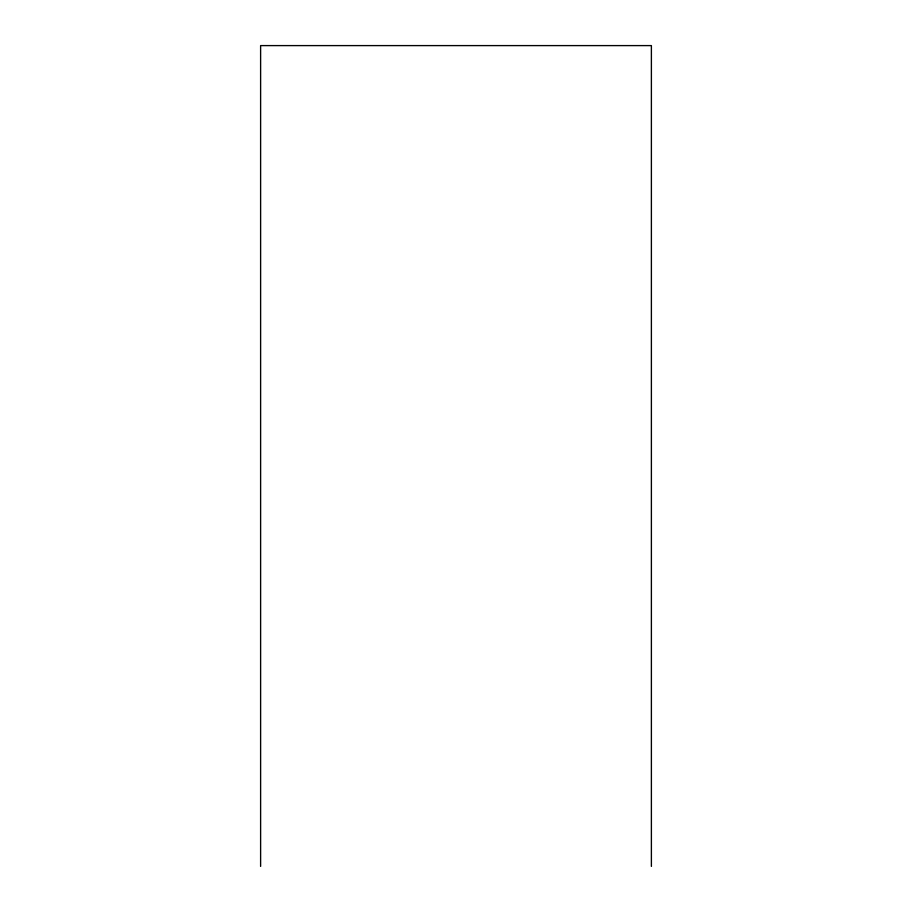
<?xml version="1.0" encoding="UTF-8"?>
<svg xmlns="http://www.w3.org/2000/svg" width="912" height="912" viewBox="0 0 912 912"><rect width="100%" height="100%" fill="white"/><g stroke="black" fill="none" stroke-linecap="round" stroke-linejoin="round"><path stroke-width="1.37" d="M651.385 866.4L651.385 45.6L260.615 45.6L260.615 866.4"/></g></svg>
